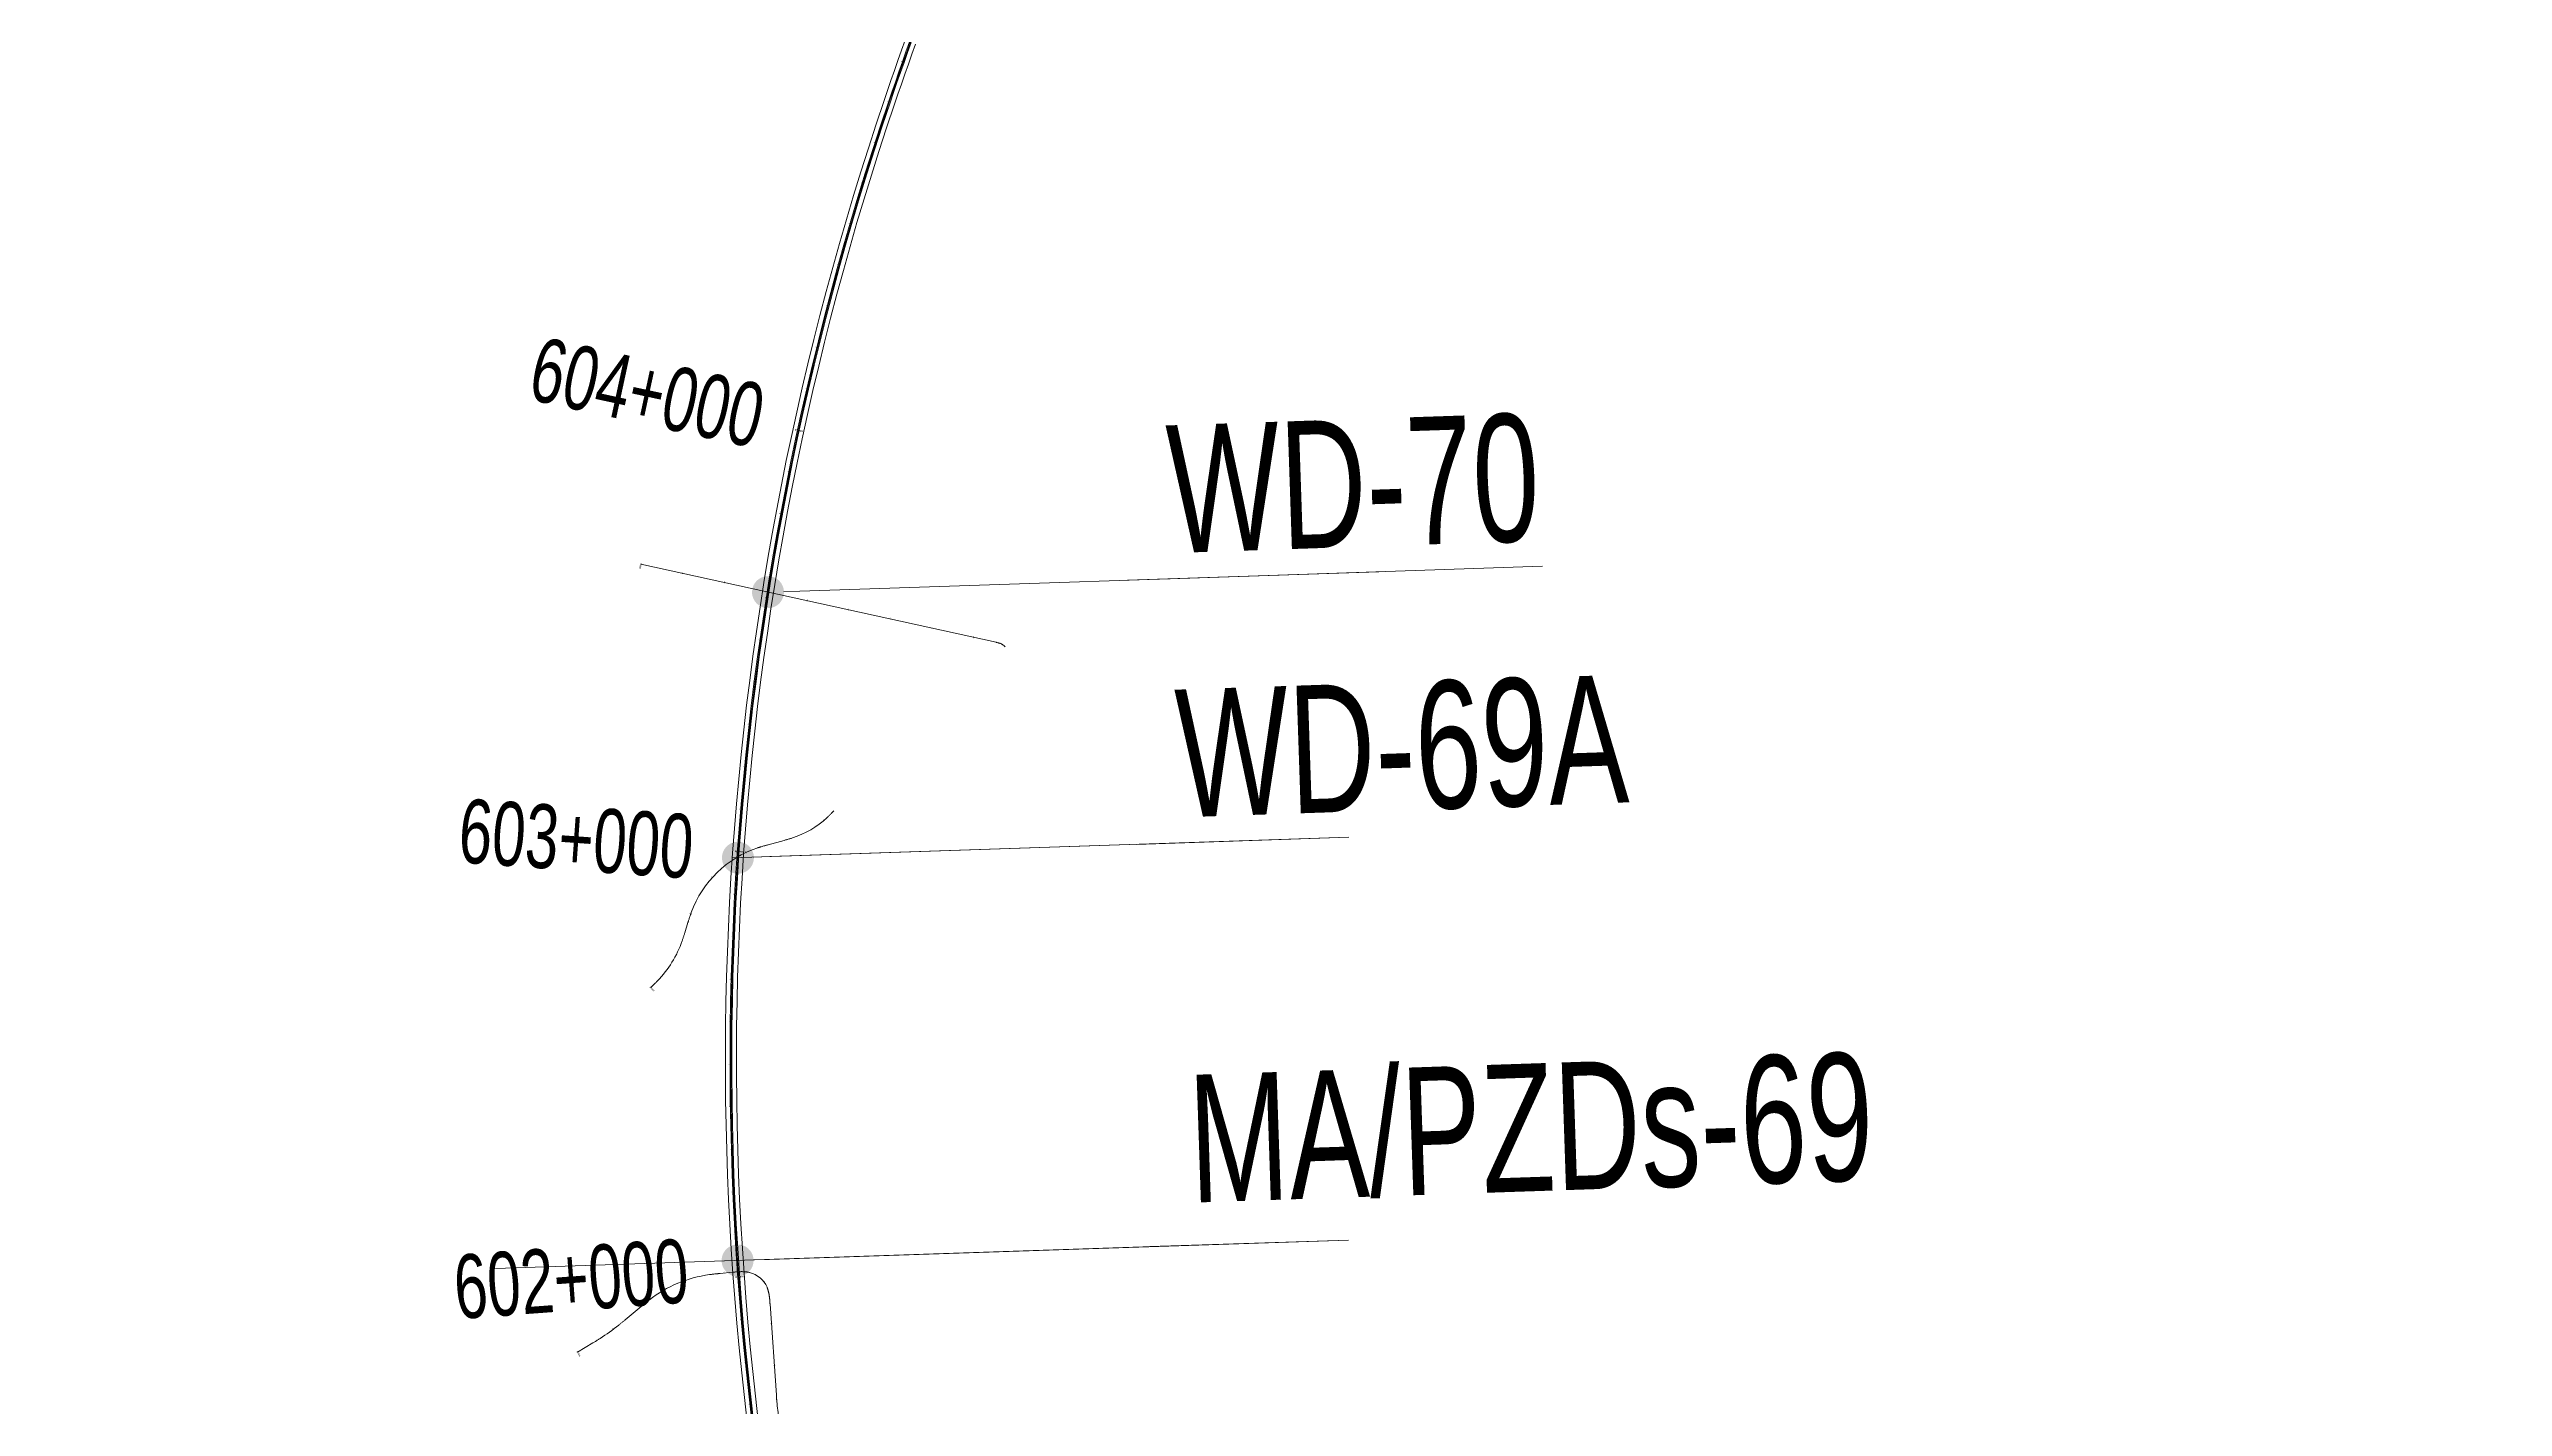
# Model space of a CAD drawing. Header units: metres. Extents: x 8395712 to 9795150, y 4166577 to 5794892.
# Drawn here: x 8418442.7 to 8418500.4, y 5772600.3 to 5772632.2 of the extents above; entities that cross this region are included whole.
import ezdxf
from ezdxf import colors
from ezdxf.entities.mleader import LeaderData, LeaderLine
from ezdxf.enums import TextEntityAlignment as Align
from ezdxf.math import Vec2, Vec3

# ---------------------------------------------------------------- set-up
doc = ezdxf.new("R2010")
doc.units = ezdxf.units.M
for name, color, linetype, lineweight in [('!MA_PZDs-69', 10, 'Continuous', 18), ('!WD-69A', 7, 'Continuous', 18), ('!WD-70', 7, 'Continuous', 18), ('AII_M_opisy wymiary', 1, 'Continuous', 25), ('AII_Orientacja', 7, 'Continuous', 18)]:
    doc.layers.add(name, color=color, linetype=linetype, lineweight=lineweight)
doc.styles.add('_Pikieta Glowna Tekst Lewy Wyrownany', font='', dxfattribs={"height": 0.0027})
doc.styles.add('CDMSTYLE', font='CDMSIMPL.shx', dxfattribs={"width": 0.7, "bigfont": 'CDMBIGPL.shx'})
doc.styles.get('_Pikieta Glowna Tekst Lewy Wyrownany').set_extended_font_data('Engineering Bold')

# ---------------------------------------------------------------- blocks, each defined once
blk = doc.blocks.new('orientacja_osie')
at = {"lineweight": -2}
for p, q in [((8417969.223795002, 5772814.750346002), (8417990.00350238, 5772778.041447416)), ((8418041.998725872, 5772700.188444515), (8418071.69415224, 5772662.128430976)), ((8418819.686121125, 5772614.392755941), (8418821.247788614, 5772612.654769282)), ((8419814.388837002, 5772604.204733999), (8419603.017809479, 5771776.675891099)), ((8418945.689107683, 5772530.027426746), (8418969.61032762, 5772521.739982231)), ((8418143.06527563, 5772474.233379846), (8418144.939980963, 5772444.730254181)), ((8418067.4689348, 5772359.19547324), (8417852.88176554, 5772351.595886949)), ((8419145.651101341, 5772327.596373812), (8419154.827214113, 5772289.402104151)), ((8419217.836956952, 5772172.885534204), (8419219.860403536, 5772170.738155779))]:
    blk.add_line(p, q, dxfattribs=at)
for points in [[(8417990.00350238, 5772778.041447416, 0), (8417990.82453796, 5772776.591040625, 0), (8417991.645923836, 5772775.14083223, 0), (8417992.468167776, 5772773.691110199, 0), (8417993.291742204, 5772772.242143205, 0), (8417994.116978131, 5772770.794122791, 0), (8417994.944171231, 5772769.347221224, 0), (8417995.773651943, 5772767.901631068, 0), (8417996.605888983, 5772766.457627495, 0), (8417997.44138585, 5772765.01550598, 0), (8417998.280609803, 5772763.575544192, 0), (8417999.123883145, 5772762.137948537, 0), (8417999.971491948, 5772760.702907628, 0)], [(8418029.801481908, 5772716.038145387, 0), (8418030.802229693, 5772714.705369109, 0), (8418031.806901569, 5772713.375546387, 0), (8418032.815406332, 5772712.048631015, 0), (8418033.827558255, 5772710.724501511, 0), (8418034.842793547, 5772709.402735318, 0), (8418035.860453907, 5772708.082834616, 0), (8418036.879976975, 5772706.764374935, 0), (8418037.901187211, 5772705.447221329, 0), (8418038.924005032, 5772704.131312205, 0), (8418039.94825521, 5772702.816512222, 0), (8418040.973379962, 5772701.502391025, 0), (8418041.998725872, 5772700.188444515, 0)], [(8418071.69415224, 5772662.128430975, 0), (8418072.334906137, 5772661.307149134, 0), (8418072.975541169, 5772660.485774645, 0), (8418073.615938475, 5772659.664214863, 0), (8418074.255979158, 5772658.842377191, 0), (8418074.895544171, 5772658.02016921, 0), (8418075.534514446, 5772657.197498549, 0), (8418076.81019283, 5772655.550401818, 0), (8418078.082053525, 5772653.900358549, 0), (8418079.349134116, 5772652.2466424, 0), (8418080.610468045, 5772650.588532552, 0), (8418081.865072202, 5772648.92533031, 0), (8418083.111959338, 5772647.256342512, 0), (8418083.732200028, 5772646.419463076, 0), (8418084.350138346, 5772645.580881279, 0), (8418084.965647995, 5772644.740514445, 0), (8418085.578602234, 5772643.89828054, 0), (8418086.188872553, 5772643.054100087, 0), (8418086.796329997, 5772642.207894267, 0)], [(8418821.247788614, 5772612.654769282, 0), (8418822.361746885, 5772611.415059508, 0), (8418823.4762808, 5772610.17586745, 0), (8418824.592224238, 5772608.937944678, 0), (8418825.710351905, 5772607.701992728, 0), (8418826.831201779, 5772606.468513039, 0), (8418827.955252677, 5772605.237957026, 0), (8418829.083039684, 5772604.010829343, 0), (8418830.215318931, 5772602.787852016, 0), (8418831.352902833, 5772601.569800317, 0), (8418832.496540133, 5772600.357403984, 0), (8418833.646724887, 5772599.151210629, 0), (8418834.803887492, 5772597.951722345, 0)], [(8418141.133702805, 5772499.156713936, 0), (8418141.241231674, 5772498.120612408, 0), (8418141.345312376, 5772497.084158017, 0), (8418141.446093675, 5772496.047377431, 0), (8418141.543724433, 5772495.010296538, 0), (8418141.638353892, 5772493.972938132, 0), (8418141.730131399, 5772492.93532424, 0), (8418141.90572853, 5772490.859411562, 0), (8418142.071713675, 5772488.782702094, 0), (8418142.229285318, 5772486.705332908, 0), (8418142.37964251, 5772484.6274342, 0), (8418142.52398661, 5772482.549108623, 0), (8418142.663519558, 5772480.470451957, 0), (8418142.731857477, 5772479.431029063, 0), (8418142.799443463, 5772478.391557317, 0), (8418142.866427887, 5772477.3520467, 0), (8418142.932961129, 5772476.312507135, 0), (8418142.999193577, 5772475.272948307, 0), (8418143.065275628, 5772474.233379846, 0)], [(8418926.877826234, 5772536.815879906, 0), (8418928.432260849, 5772536.214588513, 0), (8418929.990083463, 5772535.622113498, 0), (8418931.551162718, 5772535.038297856, 0), (8418933.115295315, 5772534.462763357, 0), (8418934.681990163, 5772533.894246878, 0), (8418936.250684245, 5772533.331264086, 0), (8418937.820894742, 5772532.772548647, 0), (8418939.392476717, 5772532.217700194, 0), (8418940.965365455, 5772531.666536385, 0), (8418942.539417813, 5772531.118656266, 0), (8418944.114176968, 5772530.5727844, 0), (8418945.689107683, 5772530.027426745, 0)], [(8418969.61032762, 5772521.739982231, 0), (8418970.594588881, 5772521.398955576, 0), (8418971.57879084, 5772521.057758073, 0), (8418972.562874192, 5772520.71621888, 0), (8418973.546779564, 5772520.37416718, 0), (8418974.53044725, 5772520.031432261, 0), (8418975.513817482, 5772519.687843451, 0), (8418977.479422849, 5772518.997422707, 0), (8418979.443099357, 5772518.301545834, 0), (8418981.40434708, 5772517.598854984, 0), (8418983.362656765, 5772516.887995791, 0), (8418985.317481892, 5772516.167627815, 0), (8418987.268266639, 5772515.436414101, 0), (8418988.241969071, 5772515.066322722, 0), (8418989.214446379, 5772514.693021117, 0), (8418990.1856225, 5772514.316344745, 0), (8418991.155420335, 5772513.936129497, 0), (8418992.123758659, 5772513.552213035, 0), (8418993.090555215, 5772513.164433473, 0)], [(8418144.939980965, 5772444.730254181, 0), (8418144.963464374, 5772444.360629048, 0), (8418144.986926652, 5772443.991002574, 0), (8418145.01034668, 5772443.621373425, 0), (8418145.033703329, 5772443.251740268, 0), (8418145.056975469, 5772442.882101771, 0), (8418145.080141975, 5772442.512456618, 0), (8418145.126073563, 5772441.773141211, 0), (8418145.17132902, 5772441.033784258, 0), (8418145.215739274, 5772440.294376135, 0), (8418145.259135218, 5772439.554907571, 0), (8418145.301347679, 5772438.815370694, 0), (8418145.342207456, 5772438.075757988, 0), (8418145.381545326, 5772437.336062456, 0), (8418145.419191964, 5772436.596279189, 0), (8418145.454978023, 5772435.856403795, 0), (8418145.48873413, 5772435.116432582, 0), (8418145.520290807, 5772434.37636464, 0), (8418145.549478555, 5772433.636199762, 0), (8418145.576127863, 5772432.895938612, 0), (8418145.600069132, 5772432.15558533, 0), (8418145.621132761, 5772431.415144936, 0), (8418145.639149137, 5772430.674623491, 0), (8418145.653948646, 5772429.93403124, 0), (8418145.665361673, 5772429.193379473, 0), (8418145.673218625, 5772428.452680704, 0), (8418145.677350001, 5772427.711952319, 0), (8418145.677586341, 5772426.971212933, 0), (8418145.673758242, 5772426.23048255, 0), (8418145.665696554, 5772425.489786747, 0), (8418145.6532322, 5772424.749152498, 0), (8418145.636196218, 5772424.008608347, 0), (8418145.614420116, 5772423.268189088, 0), (8418145.587735526, 5772422.527931096, 0), (8418145.555974267, 5772421.787872478, 0), (8418145.518968903, 5772421.048058278, 0), (8418145.476552194, 5772420.308535288, 0), (8418145.428557176, 5772419.569352197, 0), (8418145.374817979, 5772418.830565304, 0), (8418145.315169016, 5772418.092232819, 0), (8418145.249445084, 5772417.354415013, 0), (8418145.177482503, 5772416.617180418, 0), (8418145.099117987, 5772415.880599645, 0), (8418145.014188752, 5772415.144745514, 0), (8418144.92253405, 5772414.409699727, 0), (8418144.82399365, 5772413.675546208, 0), (8418144.71840798, 5772412.942371262, 0), (8418144.605620129, 5772412.210270707, 0), (8418144.485473858, 5772411.479342752, 0), (8418144.357813742, 5772410.749688081, 0), (8418144.222487617, 5772410.02141725, 0), (8418144.079344142, 5772409.294643309, 0), (8418143.928233078, 5772408.569482067, 0), (8418143.769008584, 5772407.846060426, 0), (8418143.601525929, 5772407.12450806, 0), (8418143.51464268, 5772406.764473635, 0), (8418143.42564129, 5772406.404956689, 0), (8418143.334504358, 5772406.045974972, 0), (8418143.241214564, 5772405.68754641, 0), (8418143.145754965, 5772405.329689675, 0), (8418143.048108723, 5772404.972423622, 0)], [(8418106.845930021, 5772365.002065943, 0), (8418106.500045631, 5772364.869635556, 0), (8418106.153357627, 5772364.739322837, 0), (8418105.805886436, 5772364.611112886, 0), (8418105.45765231, 5772364.484990695, 0), (8418105.108674798, 5772364.360940799, 0), (8418104.758973278, 5772364.238947622, 0), (8418104.057473777, 5772364.00106802, 0), (8418103.353299074, 5772363.771221765, 0), (8418102.646592498, 5772363.549277634, 0), (8418101.937494727, 5772363.335103028, 0), (8418101.226135826, 5772363.128559865, 0), (8418100.512643231, 5772362.929508701, 0), (8418099.797141984, 5772362.737809028, 0), (8418099.079747612, 5772362.553316119, 0), (8418098.36057326, 5772362.375884183, 0), (8418097.639729774, 5772362.205366541, 0), (8418096.917318782, 5772362.041612915, 0), (8418096.19343961, 5772361.884472137, 0), (8418095.468189431, 5772361.733792312, 0), (8418094.741656775, 5772361.589418634, 0), (8418094.013928019, 5772361.451195581, 0), (8418093.285087524, 5772361.318967045, 0), (8418092.555211563, 5772361.192574567, 0), (8418091.82437441, 5772361.07185912, 0), (8418091.09264846, 5772360.956661203, 0), (8418090.360098636, 5772360.846819467, 0), (8418089.626788015, 5772360.742172106, 0), (8418088.892777948, 5772360.642556957, 0), (8418088.158122947, 5772360.547810411, 0), (8418087.422875827, 5772360.457768515, 0), (8418086.68708785, 5772360.372267035, 0), (8418085.950804092, 5772360.291140649, 0), (8418085.214068081, 5772360.214223769, 0), (8418084.476921966, 5772360.141350597, 0), (8418083.739402372, 5772360.072354529, 0), (8418083.00154455, 5772360.007068765, 0), (8418082.26338253, 5772359.945326358, 0), (8418081.524945496, 5772359.886959773, 0), (8418080.78626143, 5772359.831801338, 0), (8418080.04735727, 5772359.779683276, 0), (8418079.30825578, 5772359.730437401, 0), (8418078.568978699, 5772359.683895432, 0), (8418077.829546887, 5772359.63988902, 0), (8418077.089977734, 5772359.598249533, 0), (8418076.350287756, 5772359.558808282, 0), (8418075.610492786, 5772359.521396534, 0), (8418074.870605856, 5772359.485845371, 0), (8418074.130639318, 5772359.451985842, 0), (8418073.390604993, 5772359.419648966, 0), (8418072.650512619, 5772359.38866565, 0), (8418071.91037142, 5772359.358866785, 0), (8418071.170190262, 5772359.33008324, 0), (8418070.429976603, 5772359.302145824, 0), (8418069.689737555, 5772359.274885337, 0), (8418069.319610711, 5772359.261456066, 0), (8418068.949480066, 5772359.248132567, 0), (8418068.57934639, 5772359.234893693, 0), (8418068.209210454, 5772359.221718283, 0), (8418067.839073004, 5772359.208585184, 0), (8418067.468934802, 5772359.19547324, 0)], [(8417852.88176554, 5772351.595886949, 0), (8417851.632548634, 5772351.551642264, 0), (8417850.38333978, 5772351.507171268, 0), (8417849.134150794, 5772351.462145829, 0), (8417847.88499296, 5772351.416260445, 0), (8417846.63587542, 5772351.369300182, 0), (8417845.386806779, 5772351.321072757, 0), (8417844.137796678, 5772351.271363257, 0), (8417842.888859544, 5772351.219866293, 0), (8417841.640010843, 5772351.166253869, 0), (8417840.391266221, 5772351.11022066, 0), (8417839.14264208, 5772351.051552069, 0), (8417837.89415502, 5772350.990056189, 0)], [(8419139.407461662, 5772351.801292485, 0), (8419139.699059568, 5772350.801272868, 0), (8419139.986662367, 5772349.800095769, 0), (8419140.270439213, 5772348.797827253, 0), (8419140.550559588, 5772347.794532321, 0), (8419140.827194333, 5772346.790271686, 0), (8419141.100514637, 5772345.785104999, 0), (8419141.637899222, 5772343.772282994, 0), (8419142.164095588, 5772341.75649811, 0), (8419142.680488551, 5772339.738173083, 0), (8419143.18846548, 5772337.717721034, 0), (8419143.689423963, 5772335.695516628, 0), (8419144.18476415, 5772333.671924927, 0), (8419144.430765046, 5772332.659722459, 0), (8419144.675887095, 5772331.647307264, 0), (8419144.920306, 5772330.634722185, 0), (8419145.164197478, 5772329.622009979, 0), (8419145.40773732, 5772328.609213071, 0), (8419145.651101345, 5772327.596373814, 0)], [(8419154.827214113, 5772289.402104151, 0), (8419155.021903206, 5772288.591832233, 0), (8419155.21672016, 5772287.781591105, 0), (8419155.411792854, 5772286.971411563, 0), (8419155.607249143, 5772286.161324455, 0), (8419155.80321682, 5772285.351360839, 0), (8419155.999823682, 5772284.541551831, 0), (8419156.39546551, 5772282.922524566, 0), (8419156.795193942, 5772281.304503899, 0), (8419157.200027717, 5772279.687753541, 0), (8419157.610983888, 5772278.072543558, 0), (8419158.029072793, 5772276.459169446, 0), (8419158.455303114, 5772274.847933069, 0), (8419158.67178631, 5772274.043211615, 0), (8419158.890681854, 5772273.239142295, 0), (8419159.112114588, 5772272.435767349, 0), (8419159.336209124, 5772271.633129724, 0), (8419159.56308919, 5772270.831275199, 0), (8419159.7928783, 5772270.030250262, 0)], [(8419204.344439676, 5772187.646242907, 0), (8419204.888964027, 5772187.015420257, 0), (8419205.435775178, 5772186.386577823, 0), (8419205.984766621, 5772185.759637701, 0), (8419206.5358323, 5772185.134521413, 0), (8419207.088868055, 5772184.511148185, 0), (8419207.643770207, 5772183.889436677, 0), (8419208.758763049, 5772182.650668778, 0), (8419209.8800019, 5772181.417543562, 0), (8419211.006681947, 5772180.189382198, 0), (8419212.138002783, 5772178.965500967, 0), (8419213.273181612, 5772177.745196609, 0), (8419214.411440045, 5772176.527760992, 0), (8419214.981481086, 5772175.919897438, 0), (8419215.552001428, 5772175.312484129, 0), (8419216.122905083, 5772174.705431165, 0), (8419216.69409609, 5772174.0986486, 0), (8419217.265478635, 5772173.492046329, 0), (8419217.836956952, 5772172.885534204, 0)], [(8420879.437980317, 5771984.576663341, 0), (8420903.978479765, 5771975.258619693, 0), (8420928.485356122, 5771965.852436165, 0), (8420952.959758772, 5771956.36206423, 0), (8420977.40285867, 5771946.791447701, 0), (8421001.815913133, 5771937.144499726, 0), (8421026.200201066, 5771927.4251258, 0), (8421074.887772331, 5771907.784652207, 0), (8421123.476700425, 5771887.900921678, 0), (8421171.97829269, 5771867.804759135, 0), (8421220.404044667, 5771847.52691338, 0), (8421268.766204774, 5771827.097828745, 0), (8421317.077209644, 5771806.547873453, 0), (8421341.217424307, 5771796.237055529, 0), (8421365.349567864, 5771785.907384914, 0), (8421389.475248873, 5771775.562634539, 0), (8421413.596077459, 5771765.206576663, 0), (8421437.713670043, 5771754.842980891, 0), (8421461.829644628, 5771744.475616173, 0)], [(8419603.017809479, 5771776.675891099, 0), (8419602.98608056, 5771776.551674234, 0), (8419602.954346534, 5771776.427458667, 0), (8419602.922602301, 5771776.303245713, 0), (8419602.890842758, 5771776.179036671, 0), (8419602.859062795, 5771776.054832851, 0), (8419602.827257315, 5771775.930635559, 0), (8419602.763549397, 5771775.682265817, 0), (8419602.6996782, 5771775.433938039, 0), (8419602.635602947, 5771775.185662852, 0), (8419602.571282873, 5771774.937450938, 0), (8419602.506677262, 5771774.689313224, 0), (8419602.441745432, 5771774.4412607, 0), (8419602.376446716, 5771774.193304447, 0), (8419602.310740547, 5771773.945455902, 0), (8419602.244586382, 5771773.697726598, 0), (8419602.177943708, 5771773.450128184, 0), (8419602.110772144, 5771773.202672789, 0), (8419602.043031348, 5771772.955372668, 0), (8419601.974681018, 5771772.708240221, 0), (8419601.905681023, 5771772.461288447, 0), (8419601.835991282, 5771772.214530497, 0), (8419601.76557176, 5771771.967979701, 0), (8419601.69438264, 5771771.721650101, 0), (8419601.622384168, 5771771.475555926, 0), (8419601.54953665, 5771771.229711604, 0), (8419601.475800654, 5771770.984132399, 0), (8419601.401136823, 5771770.738833782, 0), (8419601.32550588, 5771770.493831462, 0), (8419601.248868864, 5771770.249142087, 0), (8419601.171186903, 5771770.004782549, 0), (8419601.092421217, 5771769.760769997, 0), (8419601.012533406, 5771769.517122638, 0), (8419600.931485174, 5771769.273858943, 0), (8419600.84923834, 5771769.030997673, 0), (8419600.765755167, 5771768.78855875, 0), (8419600.680998044, 5771768.54656239, 0), (8419600.59492949, 5771768.305029124, 0), (8419600.507512549, 5771768.063980745, 0), (8419600.418710416, 5771767.823439368, 0), (8419600.328486428, 5771767.58342745, 0), (8419600.236804547, 5771767.343968805, 0), (8419600.143628888, 5771767.105087598, 0), (8419600.048923751, 5771766.866808353, 0), (8419599.952654155, 5771766.629157053, 0), (8419599.854785297, 5771766.392160047, 0), (8419599.755282586, 5771766.155844074, 0), (8419599.654112242, 5771765.92023741, 0), (8419599.551240714, 5771765.685368727, 0), (8419599.44663467, 5771765.451267098, 0), (8419599.340261737, 5771765.217963225, 0), (8419599.232089771, 5771764.985488217, 0), (8419599.122086903, 5771764.753873607, 0), (8419599.010222327, 5771764.523152621, 0), (8419598.896465527, 5771764.29335892, 0), (8419598.780786276, 5771764.0645266, 0), (8419598.663155572, 5771763.83669151, 0), (8419598.543544715, 5771763.609889952, 0), (8419598.42192535, 5771763.384158676, 0), (8419598.29827049, 5771763.159536241, 0), (8419598.172553498, 5771762.936061663, 0), (8419598.044748118, 5771762.71377442, 0), (8419597.914829625, 5771762.492715836, 0), (8419597.78277369, 5771762.272927704, 0), (8419597.648556411, 5771762.054452284, 0), (8419597.512155589, 5771761.837333712, 0), (8419597.373549469, 5771761.621616591, 0), (8419597.232716769, 5771761.407345999, 0), (8419597.0896381, 5771761.194568895, 0), (8419596.944294553, 5771760.983332709, 0), (8419596.796667755, 5771760.773685345, 0), (8419596.646741431, 5771760.565676584, 0), (8419596.494499855, 5771760.359356685, 0), (8419596.339927854, 5771760.15477636, 0), (8419596.183012538, 5771759.951988149, 0), (8419596.02374159, 5771759.75104505, 0), (8419595.86210336, 5771759.552000538, 0), (8419595.698088866, 5771759.354909957, 0), (8419595.531689811, 5771759.159829142, 0), (8419595.447593544, 5771759.063059882, 0), (8419595.3628984, 5771758.96681424, 0), (8419595.27760373, 5771758.871099446, 0), (8419595.191708926, 5771758.775922753, 0), (8419595.105213575, 5771758.681291515, 0), (8419595.018117309, 5771758.587213128, 0)]]:
    blk.add_polyline3d(points, dxfattribs=at)
for centre, radius, start, end in [((8418430.081532983, 5773015.664380403), 500, 210.6586973358895, 216.8163784955181), ((8419021.374700055, 5772779.035492734), 260, 224.1449555417767, 248.6878057552451), ((8417863.08354754, 5771851.624964794), 500, 92.88771412464976, 97.59531079772468), ((8419371.149864368, 5772331.089438265), 220, 196.1135441478842, 220.6936611611739)]:
    blk.add_arc(centre, radius, start, end, dxfattribs=at)
at = {"lineweight": -2, "extrusion": (0, 0, -1)}
for centre, radius, start, end in [((-8417842.789833616, 5772467.677582504), 300, 144.4250300367641, 173.9768411769513), ((-8418406.729566315, 5765435.858231517), 6999.999999999719, 80.15135970956635, 110.685865121565), ((-8418899.54693686, 5772281.324852158), 250, 111.9732994603149, 163.6260205425651), ((-8418085.219871657, 5772420.969141977), 60, 195.4627585176637, 248.8731293178628), ((-8419580.385395085, 5771772.221120842), 19.99999997717901, 222.9762689401442, 235.7509365511321)]:
    blk.add_arc(centre, radius, start, end, dxfattribs=at)
at = {"lineweight": -2, "style": '_Pikieta Glowna Tekst Lewy Wyrownany'}
for s, height, rotation, p in [('0+000', 3.500000000000001, 209.5127817298074, (8417959.651090952, 5772809.331551197)), ('0+100', 1.35, 214.9922959754406, (8418018.828494508, 5772727.784304081)), ('0+200', 1.35, 217.0077933770596, (8418079.751644116, 5772648.407784909)), ('0+000', 3.500000000000001, 221.9412717335825, (8418811.50398788, 5772607.040702106)), ('0+000', 3.500000000000001, 165.6716207692875, (8419803.73101102, 5772606.927002412)), ('0+300', 1.35, 198.2319506412146, (8418125.829557804, 5772560.911238081)), ('0+100', 1.35, 241.2595273672728, (8418895.39384016, 5772549.312130972)), ('0+200', 1.35, 248.874825385797, (8418988.626177449, 5772512.776255134)), ('0+100', 1.35, 165.6716207692875, (8419787.703155803, 5772507.810364772)), ('601+800', 1.35, 273.8744070050943, (8417933.877251774, 5772417.864725973)), ('601+900', 1.35, 273.0558958691932, (8418033.665058527, 5772423.907091752)), ('602+000', 3.500000000000001, 272.2373847332919, (8418133.880357858, 5772419.530210457)), ('0+400', 1.35, 183.6358346725103, (8418141.771613616, 5772463.053925839)), ('602+100', 1.35, 271.4188735973907, (8418233.448694943, 5772431.71255673)), ('602+200', 1.35, 270.6003624614896, (8418333.403753126, 5772433.474063007)), ('602+300', 1.35, 269.7818513255883, (8418433.373775508, 5772433.807508706)), ('602+400', 1.35, 268.9633401896871, (8418533.338360388, 5772432.71282578)), ('602+500', 1.35, 268.1448290537859, (8418633.277107177, 5772430.190237629)), ('602+600', 1.35, 267.3263179178846, (8418733.169620562, 5772426.240259059)), ('602+700', 1.35, 266.5078067819835, (8418832.995514661, 5772420.863696174)), ('0+300', 1.35, 226.0307566139588, (8419071.726424055, 5772459.813575023)), ('601+700', 1.35, 274.6929181409956, (8417834.185943853, 5772410.397485143)), ('0+500', 1.35, 124.895926488399, (8418118.400950272, 5772373.397974008)), ('602+800', 1.35, 265.6892956460823, (8418932.734417185, 5772414.061646211)), ('602+900', 1.35, 264.870784510181, (8419032.36597361, 5772405.835497323)), ('0+400', 1.35, 203.1124448087259, (8419127.64152906, 5772378.674002175)), ('603+000', 3.500000000000001, 264.0522733742799, (8419130.937261628, 5772387.235376662)), ('603+100', 1.35, 263.2337622383786, (8419231.225743704, 5772385.117908164)), ('603+200', 1.35, 262.4152511024774, (8419330.413374437, 5772372.630695899)), ('603+300', 1.35, 261.5967399665763, (8419429.412501479, 5772358.72783986)), ('0+200', 1.35, 165.6716207692875, (8419762.955261147, 5772410.921037651)), ('0+700', 1.35, 92.028277460145, (8417921.908280201, 5772356.041708901)), ('0+600', 1.35, 92.028277460145, (8418021.845628321, 5772359.580981557)), ('603+400', 1.35, 260.778228830675, (8419528.202921268, 5772343.412177316)), ('603+500', 1.35, 259.9597176947738, (8419626.764472833, 5772326.68683386)), ('603+600', 1.35, 259.1412065588726, (8419725.07704192, 5772308.555222769)), ('0+300', 1.35, 165.6716207692875, (8419738.207366489, 5772314.031710528)), ('0+500', 1.35, 193.7689890307623, (8419154.369585048, 5772282.786284354)), ('603+700', 1.35, 258.3226954229714, (8419823.120565075, 5772289.021044308)), ('603+800', 1.35, 257.5041842870702, (8419920.875033759, 5772268.088284977)), ('603+900', 1.35, 256.685673151169, (8420018.32049842, 5772245.761216695)), ('0+600', 1.35, 218.5934957958507, (8419197.636597976, 5772192.607864092)), ('0+400', 1.35, 165.6716207692875, (8419713.459471835, 5772217.142383407)), ('604+000', 3.500000000000001, 255.8671620152678, (8420113.239535045, 5772213.316805837)), ('604+100', 1.35, 255.0486508793665, (8420212.204936821, 5772196.942662766)), ('604+200', 1.35, 254.2301397434653, (8420308.604342986, 5772170.461139919)), ('604+300', 1.35, 253.4116286075641, (8420404.615618039, 5772142.605231689)), ('0+500', 1.35, 165.6716207692875, (8419688.711577177, 5772120.253056285)), ('604+400', 1.35, 252.5931174716629, (8420500.21916818, 5772113.380622859)), ('604+500', 1.35, 251.7746063357617, (8420595.395482812, 5772082.793277533)), ('0+600', 1.35, 165.6716207692875, (8419663.96368252, 5772023.363729164)), ('604+600', 1.35, 250.9560951998605, (8420690.125138527, 5772050.84943792)), ('604+700', 1.35, 250.1375840639593, (8420784.388803069, 5772017.555623062)), ('604+800', 1.35, 249.3190729280581, (8420878.167239288, 5771982.918627498)), ('0+700', 1.35, 165.6716207692875, (8419639.215787861, 5771926.474402043)), ('604+900', 1.35, 248.5647415373087, (8420971.456861215, 5771946.979283195)), ('0+800', 1.35, 165.6716207692875, (8419614.467893204, 5771829.585074922))]:
    blk.add_text(s, height=height, rotation=rotation, dxfattribs=at).set_placement(p, align=Align.MIDDLE_RIGHT)
blk = doc.blocks.new('orientacja_sytuacja')
at = {"lineweight": -2}
for points in [[(8417212.011546222, 5772346.344310836, -0.1338261548561812), (8420883.464690713, 5771996.952052182), (8420906.880698886, 5771988.065570359), (8420930.264341881, 5771979.099410024), (8420953.616629837, 5771970.056998334), (8420976.938606186, 5771960.941749741), (8421000.23134566, 5771951.757066528), (8421023.495952819, 5771942.506339163)], [(8417213.885480091, 5772335.505105521, -0.1338261548557723), (8420879.579893, 5771986.66087408), (8420902.959865361, 5771977.788067526), (8420926.308974914, 5771968.835148135), (8420949.628226971, 5771959.805528071), (8420972.918659875, 5771950.702607607), (8420996.18134341, 5771941.529775501), (8421019.417377366, 5771932.290409333)], [(8417214.56691059, 5772331.563576316, -0.133826154856092), (8420878.167239286, 5771982.918627498), (8420901.534107719, 5771974.050793767), (8420924.870659653, 5771965.102689265), (8420948.177898655, 5771956.077720701), (8420971.456861213, 5771946.979283195), (8420994.708615318, 5771937.81076058), (8421017.934259018, 5771928.57552576)], [(8417216.440844458, 5772320.724371, -0.1338261548563856), (8420874.282441571, 5771972.627449395), (8420897.613274196, 5771963.773290933), (8420920.915292688, 5771954.838427375), (8420944.189495789, 5771945.826250437), (8420967.4369149, 5771936.740141062), (8420990.658613069, 5771927.583469552), (8421013.855683565, 5771918.359595931)]]:
    blk.add_lwpolyline(points, format="xyb", dxfattribs=at)
blk = doc.blocks.new('_DOT')
at = {"color": 0, "linetype": 'ByBlock'}
blk.add_line((-0.5, 0), (-1, 0), dxfattribs=at)
at = {"color": 0, "linetype": 'ByBlock', "const_width": 0.5}
blk.add_lwpolyline([(-0.25, 0, 1), (0.25, 0, 1)], format="xyb", close=True, dxfattribs=at)

msp = doc.modelspace()

# ---------------------------------------------------------------- linework, layer by layer
at = {"layer": 'AII_M_opisy wymiary', "color": 1, "linetype": 'ByBlock', "lineweight": 40}
msp.add_circle((8418171.830326973, 5772432.124002992), 22459.48405515863, dxfattribs=at)

# ---------------------------------------------------------------- block references
at = {"layer": 'AII_Orientacja', "color": 7, "linetype": 'Continuous', "lineweight": 0, "xscale": 0.01, "yscale": 0.01, "zscale": 0.01, "rotation": 91.92062245079578}
msp.add_blockref('orientacja_osie', (8478972.132439435, 5690403.946573333), dxfattribs=at)
at = {"layer": 'AII_Orientacja', "linetype": 'Continuous', "lineweight": 13, "xscale": 0.01, "yscale": 0.01, "zscale": 0.01, "rotation": 91.92062245079578}
msp.add_blockref('orientacja_sytuacja', (8478972.132439435, 5690403.946573333), dxfattribs=at)

# ---------------------------------------------------------------- texts
at = {"color": 1, "lineweight": -2, "style": 'CDMSTYLE', "width": 0.7}
for s, rotation, p in [('604+000', 347.7877863839785, (8418459.469580416, 5772623.562617912)), ('603+000', 355.9728975510553, (8418457.855520418, 5772613.468248443)), ('602+000', 4.158004656961181, (8418457.733160386, 5772603.52118603))]:
    msp.add_text(s, height=1.5, rotation=rotation, dxfattribs=at).set_placement(p, align=Align.MIDDLE_RIGHT)

# ---------------------------------------------------------------- leaders
at = {"layer": '!MA_PZDs-69', "lineweight": 35}
ml = msp.add_multileader_mtext('Standard', dxfattribs=at)
ml.set_content('{\\C256;MA/PZDs-69}', color=1, style='CDMSTYLE')
ml.set_leader_properties(color=256, linetype='ByLayer', lineweight=-1)
ml.set_arrow_properties(name='DOT')
ml.build(insert=Vec2(0, 0))
ml.multileader.update_dxf_attribs({"text_left_attachment_type": 6, "text_right_attachment_type": 6, "dogleg_length": 2, "arrow_head_size": 0.75, "scale": 50})
ctx = ml.context
ctx.base_point, ctx.scale, ctx.char_height, ctx.arrow_head_size, ctx.landing_gap_size, ctx.plane_origin, ctx.plane_x_axis, ctx.plane_y_axis = Vec3(8418469.584369263, 5772604.109330251), 50, 3, 0.75, 0, Vec3(8418464.906664522, 5772603.952469286), Vec3(0.9994382176706575, 0.03351490801567938), Vec3(-0.03351490801567938, 0.9994382176706575)
ctx.left_attachment, ctx.right_attachment = 6, 6
notes = []
notes.append((ctx, [(0, (1, 1, 0), (8418468.584931046, 5772604.075815343), (0.9994382176706575, 0.03351490801567931), 1, [(0, [(8418458.899024008, 5772603.75101059), (8418473.245458268, 5772604.232100283)], 0, [])])]))
ctx.mtext.insert, ctx.mtext.text_direction, ctx.mtext.rotation, ctx.mtext.flow_direction = Vec3(8418469.450309632, 5772608.107083122), Vec3(0.9994382176706575, 0.03351490801567938), -8.810313589791008e-14, 5
at = {"layer": '!WD-69A'}
ml = msp.add_multileader_mtext('Standard', dxfattribs=at)
ml.set_content('{\\C256;WD-69A}', color=1, style='CDMSTYLE')
ml.set_leader_properties(color=256, linetype='ByLayer', lineweight=-1)
ml.set_arrow_properties(name='DOT')
ml.build(insert=Vec2(0, 0))
ml.multileader.update_dxf_attribs({"text_left_attachment_type": 6, "text_right_attachment_type": 6, "dogleg_length": 2, "arrow_head_size": 0.75, "scale": 50})
ctx = ml.context
ctx.base_point, ctx.scale, ctx.char_height, ctx.arrow_head_size, ctx.landing_gap_size, ctx.plane_origin, ctx.plane_x_axis, ctx.plane_y_axis = Vec3(8418469.26749012, 5772613.558889972), 50, 3, 0.75, 0, Vec3(8418464.9148819, 5772613.412930711), Vec3(0.9994382176706575, 0.03351490801567938), Vec3(-0.03351490801567938, 0.9994382176706575)
ctx.left_attachment, ctx.right_attachment = 6, 6
notes.append((ctx, [(0, (1, 1, 0), (8418468.268051904, 5772613.525375064), (0.9994382176706575, 0.03351490801567931), 1, [(0, [(8418458.907241387, 5772613.211472016), (8418473.253675647, 5772613.692561708)], 0, [])])]))
ctx.mtext.insert, ctx.mtext.text_direction, ctx.mtext.rotation, ctx.mtext.flow_direction = Vec3(8418469.146836452, 5772617.156867556), Vec3(0.9994382176706575, 0.03351490801567938), -8.810313589791008e-14, 5
at = {"layer": '!WD-70'}
ml = msp.add_multileader_mtext('Standard', dxfattribs=at)
ml.set_content('{\\C256;WD-70}', color=1, style='CDMSTYLE')
ml.set_leader_properties(color=256, linetype='ByLayer', lineweight=-1)
ml.set_arrow_properties(name='DOT')
ml.build(insert=Vec2(0, 0))
ml.multileader.update_dxf_attribs({"text_left_attachment_type": 6, "text_right_attachment_type": 6, "dogleg_length": 2, "arrow_head_size": 0.75, "scale": 50})
ctx = ml.context
ctx.base_point, ctx.scale, ctx.char_height, ctx.arrow_head_size, ctx.landing_gap_size, ctx.plane_origin, ctx.plane_x_axis, ctx.plane_y_axis = Vec3(8418469.059334137, 5772619.766248355), 50, 3, 0.75, 0, Vec3(8418465.620586863, 5772619.650934275), Vec3(0.9994382176706575, 0.03351490801567938), Vec3(-0.03351490801567938, 0.9994382176706575)
ctx.left_attachment, ctx.right_attachment = 6, 6
notes.append((ctx, [(0, (1, 1, 0), (8418468.05989592, 5772619.732733447), (0.9994382176706575, 0.03351490801567931), 1, [(0, [(8418459.612946348, 5772619.44947558), (8418473.959380608, 5772619.930565272)], 0, [])])]))
ctx.mtext.insert, ctx.mtext.text_direction, ctx.mtext.rotation, ctx.mtext.flow_direction = Vec3(8418468.93868047, 5772623.364225939), Vec3(0.9994382176706575, 0.03351490801567938), -8.810313589791008e-14, 5
for ctx, leaders in notes:
    for number, flags, end, landing, length, lines in leaders:
        leader = LeaderData()
        leader.index, (leader.has_last_leader_line, leader.has_dogleg_vector, leader.attachment_direction) = number, flags
        leader.last_leader_point, leader.dogleg_vector, leader.dogleg_length = Vec3(end), Vec3(landing), length
        for number, points, colour, breaks in lines:
            line = LeaderLine()
            line.index, line.vertices, line.color, line.breaks = number, Vec3.list(points), colors.encode_raw_color(colour), breaks
            leader.lines.append(line)
        ctx.leaders.append(leader)

doc.saveas('drawing.dxf')
